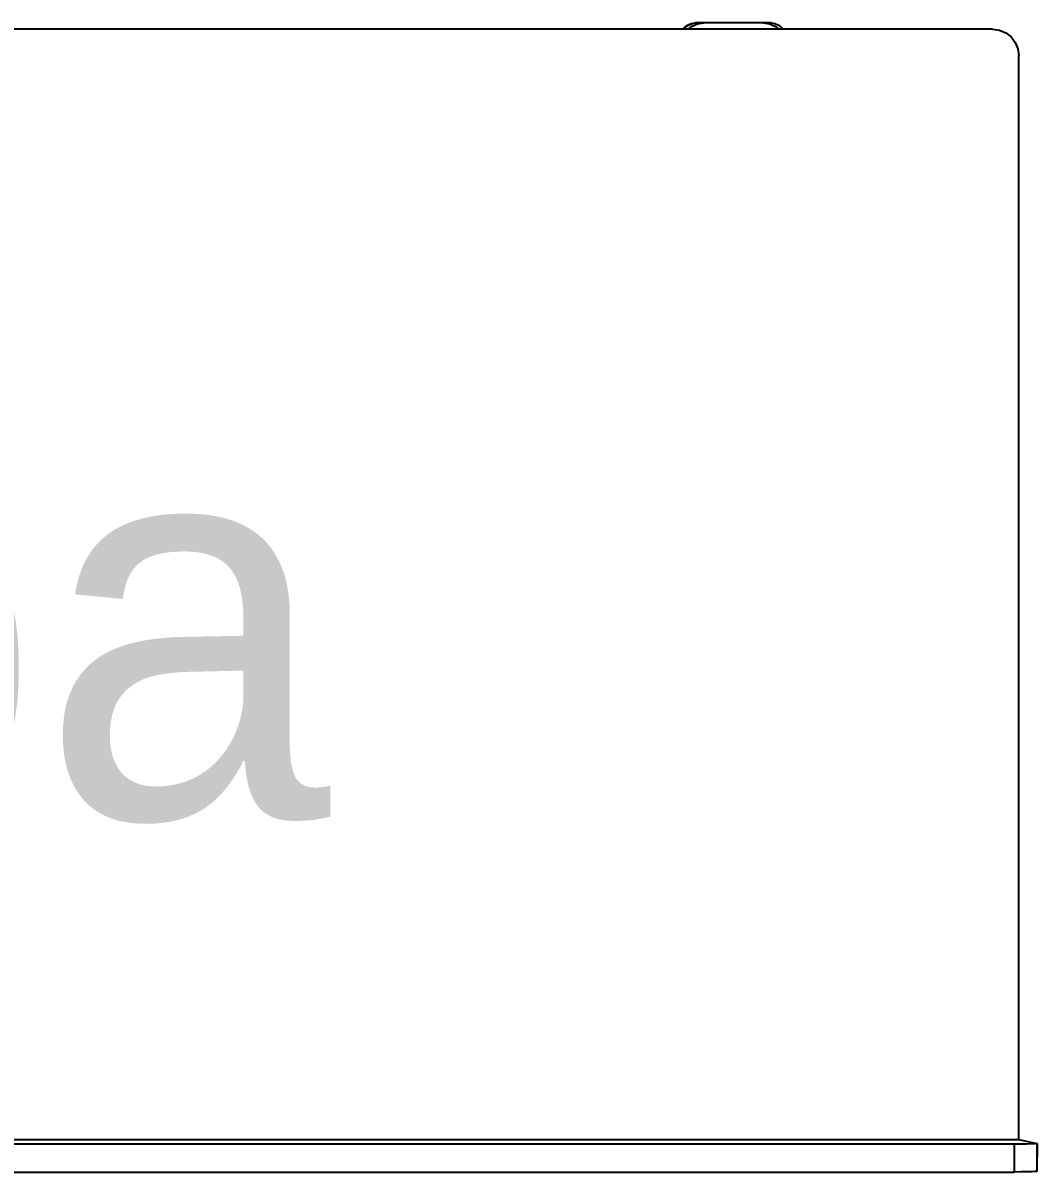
# Model space of a CAD drawing. Extents: x -4.2 to 4.2, y -5.7 to 5.7.
# Drawn here: x 2.658 to 3.179, y -0.675 to -0.085 of the extents above; entities that cross this region are included whole.
import ezdxf

# ---------------------------------------------------------------- set-up
doc = ezdxf.new("R2010")
doc.units = 0
doc.layers.get('0').update_dxf_attribs({"linetype": 'CONTINUOUS'})

msp = doc.modelspace()

# ---------------------------------------------------------------- linework, layer by layer
for p, q in [((2.99726, -0.08851), (2.99796, -0.08759)), ((2.99767, -0.08851), (2.99837, -0.0876)), ((2.99796, -0.08759), (2.99956, -0.08637)), ((2.99837, -0.0876), (2.99997, -0.08638)), ((2.99956, -0.08637), (3.00142, -0.0856)), ((2.99978, -0.08851), (3.00189, -0.08689)), ((2.99997, -0.08638), (3.00183, -0.08561)), ((3.00142, -0.0856), (3.00342, -0.08533)), ((3.00183, -0.08561), (3.00382, -0.08534)), ((3.00189, -0.08689), (3.00468, -0.08574)), ((3.00382, -0.08534), (3.00342, -0.08533)), ((3.00727, -0.08533), (3.00382, -0.08534)), ((3.00468, -0.08574), (3.00768, -0.08534)), ((3.00768, -0.08534), (3.00727, -0.08533)), ((3.03811, -0.08533), (3.00768, -0.08534)), ((3.03852, -0.08534), (3.03811, -0.08533)), ((3.04197, -0.08533), (3.03852, -0.08534)), ((3.03852, -0.08534), (3.04152, -0.08574)), ((3.04152, -0.08574), (3.04431, -0.08689)), ((3.04238, -0.08534), (3.04197, -0.08533)), ((3.04238, -0.08534), (3.04437, -0.08561)), ((3.04431, -0.08689), (3.04642, -0.08851)), ((3.04437, -0.08561), (3.04623, -0.08638)), ((3.04623, -0.08638), (3.04783, -0.0876)), ((3.04783, -0.0876), (3.04853, -0.08851)), ((3.15612, -0.08857), (2.07463, -0.08857)), ((2.99726, -0.08851), (2.20385, -0.08849)), ((2.99767, -0.08851), (2.99726, -0.08851)), ((2.99978, -0.08851), (2.99767, -0.08851)), ((3.04642, -0.08851), (2.99978, -0.08851)), ((3.04853, -0.08851), (3.04642, -0.08851)), ((3.15416, -0.08851), (3.04853, -0.08851)), ((3.15612, -0.08857), (3.15416, -0.08851)), ((3.15612, -0.08857), (3.15963, -0.08903)), ((3.15963, -0.08903), (3.16288, -0.09037)), ((3.16288, -0.09037), (3.16566, -0.09251)), ((3.16566, -0.09251), (3.1678, -0.0953)), ((3.1678, -0.0953), (3.16915, -0.09855)), ((3.16915, -0.09855), (3.16961, -0.10203)), ((3.16961, -0.65861), (3.16961, -0.10203)), ((2.06117, -0.65861), (3.16961, -0.65861)), ((3.16961, -0.65861), (3.17894, -0.66055)), ((3.17894, -0.66066), (3.17807, -0.66075)), ((3.17894, -0.66055), (3.17896, -0.66065)), ((3.17896, -0.66065), (3.17894, -0.66066)), ((3.17896, -0.66065), (3.17894, -0.67485)), ((3.17894, -0.66066), (3.17894, -0.67485)), ((3.16731, -0.66094), (2.08198, -0.66094)), ((3.17074, -0.66093), (3.16731, -0.66094)), ((3.16731, -0.66094), (3.16731, -0.67524)), ((3.17381, -0.66089), (3.17074, -0.66093)), ((3.17631, -0.66083), (3.17381, -0.66089)), ((3.17807, -0.66075), (3.17631, -0.66083)), ((2.08198, -0.67524), (3.16731, -0.67524)), ((3.17074, -0.67523), (3.16731, -0.67524)), ((3.17381, -0.67519), (3.17074, -0.67523)), ((3.17631, -0.67513), (3.17381, -0.67519)), ((3.17807, -0.67504), (3.17631, -0.67513)), ((3.17807, -0.67466), (3.17894, -0.67485)), ((3.17896, -0.67495), (3.17807, -0.67504)), ((3.17894, -0.67485), (3.17896, -0.67495))]:
    msp.add_line(p, q)

# ---------------------------------------------------------------- texts
msp.add_text('Noa', height=0.2).set_placement((2.32551, -0.49362))

doc.saveas('drawing.dxf')
